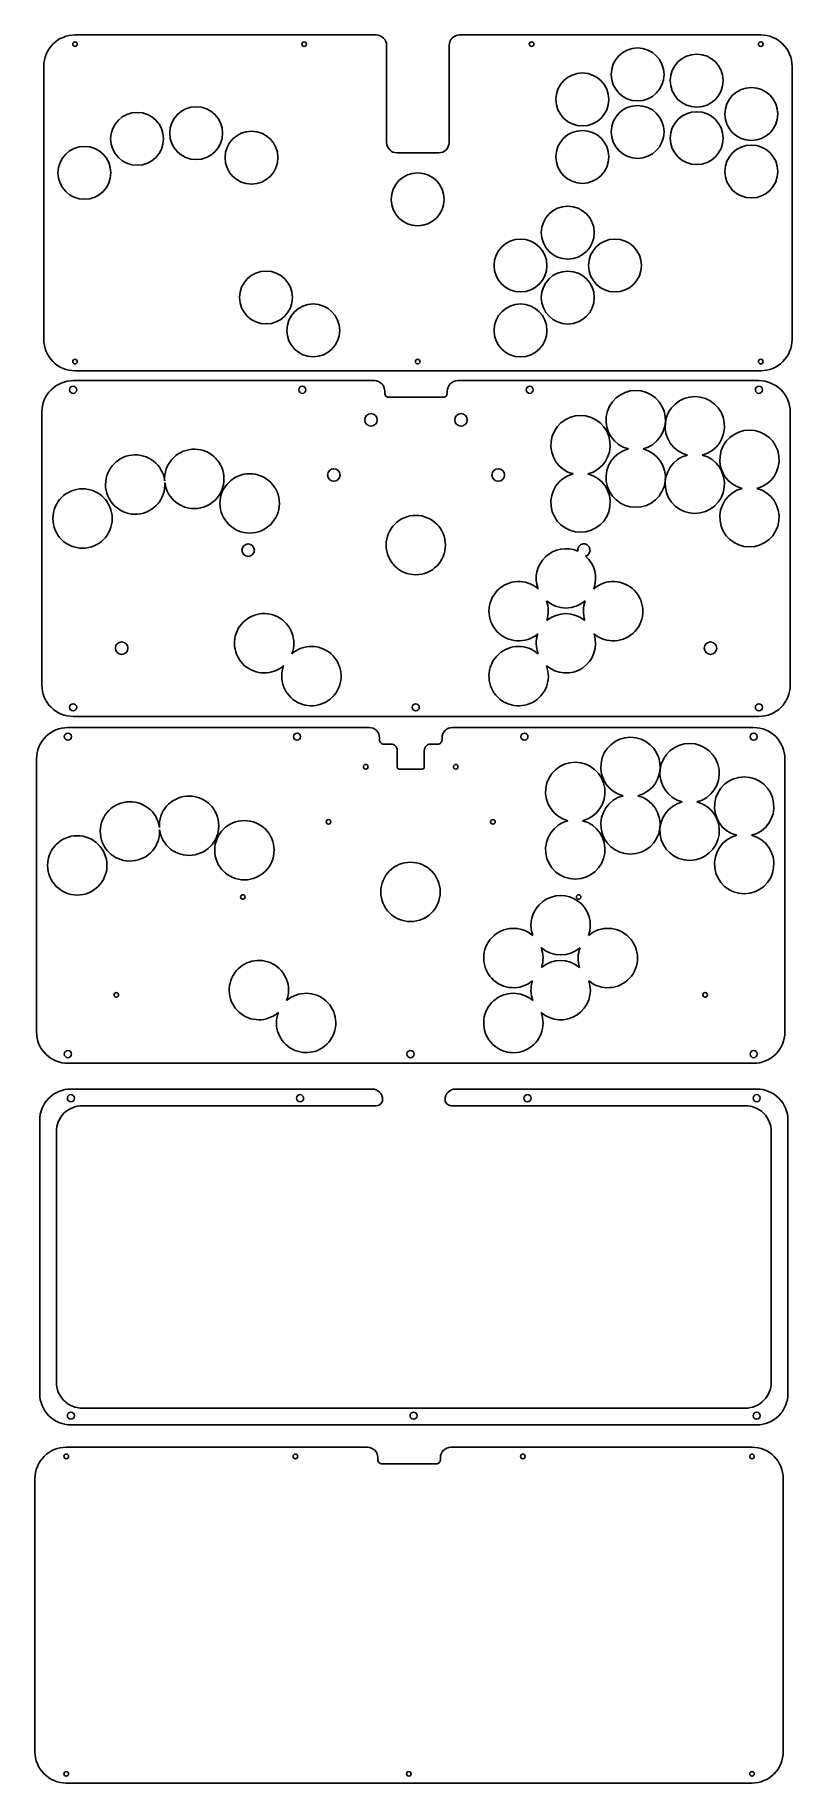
# Model space of a CAD drawing. Header units: inches. Extents: x 41 to 404, y 27 to 867.
import ezdxf

# ---------------------------------------------------------------- set-up
doc = ezdxf.new("R2010")
doc.units = ezdxf.units.IN
doc.header["$MEASUREMENT"] = 0

msp = doc.modelspace()

# ---------------------------------------------------------------- linework, layer by layer
for p, q in [((209.56, 814.92), (209.56, 861.52)), ((239.56, 814.92), (239.56, 861.52)), ((214.56, 809.92), (234.56, 809.92)), ((215.64, 514.03), (226.64, 514.03))]:
    msp.add_line(p, q)
for points in [[(239.56, 861.52, -0.414214), (244.56, 866.52), (389.13, 866.52, -0.414214), (404.13, 851.52), (404.13, 720.3, -0.414214), (389.13, 705.3), (60, 705.3, -0.414214), (45, 720.3), (45, 851.52, -0.414214), (60, 866.52), (204.56, 866.52, -0.414214), (209.56, 861.52)], [(227.64, 515.03), (227.64, 523.01, -0.414214), (230.64, 526.01), (234.14, 526.01, 0.414214), (236.14, 528.01), (236.14, 529.01, -0.414214), (241.14, 534.01), (385.7, 534.01, -0.414214), (400.7, 519.01), (400.7, 387.79, -0.414214), (385.7, 372.79), (56.57, 372.79, -0.414214), (41.57, 387.79), (41.57, 519.01, -0.414214), (56.57, 534.01), (201.14, 534.01, -0.414214), (206.14, 529.01), (206.14, 528.01, 0.414214), (208.14, 526.01), (211.64, 526.01, -0.414214), (214.64, 523.01), (214.64, 515.03)], [(237.6, 355.44, -0.414214), (242.6, 360.44), (387.17, 360.44, -0.414214), (402.17, 345.44), (402.17, 214.22, -0.414214), (387.17, 199.22), (58.04, 199.22, -0.414214), (43.04, 214.22), (43.04, 345.44, -0.414214), (58.04, 360.44), (202.6, 360.44, -0.414214), (207.6, 355.44)], [(237.6, 355.44, 0.414214), (240.6, 352.44), (381.67, 352.44, -0.414214), (394.17, 339.94), (394.17, 219.72, -0.414214), (381.67, 207.22), (63.54, 207.22, -0.414214), (51.04, 219.72), (51.04, 339.94, -0.414214), (63.54, 352.44), (204.6, 352.44, 0.414214), (207.6, 355.44)]]:
    msp.add_lwpolyline(points, format="xyb")
for points in [[(238.67, 694.54), (238.67, 695.54, -0.414214), (243.67, 700.54), (388.24, 700.54, -0.414214), (403.24, 685.54), (403.24, 554.32, -0.414214), (388.24, 539.32), (59.11, 539.32, -0.414214), (44.11, 554.32), (44.11, 685.54, -0.414214), (59.11, 700.54), (203.67, 700.54, -0.414214), (208.67, 695.54), (208.67, 694.54, 0.414214), (210.67, 692.54), (236.67, 692.54, 0.414214)], [(235.35, 182.45), (235.35, 183.45, -0.414214), (240.35, 188.45), (384.92, 188.45, -0.414214), (399.92, 173.45), (399.92, 42.23, -0.414214), (384.92, 27.23), (55.79, 27.23, -0.414214), (40.79, 42.23), (40.79, 173.45, -0.414214), (55.79, 188.45), (200.35, 188.45, -0.414214), (205.35, 183.45), (205.35, 182.45, 0.414214), (207.35, 180.45), (233.35, 180.45, 0.414214)]]:
    msp.add_lwpolyline(points, format="xyb", close=True)
for centre, radius in [((60, 862.12), 1.1), ((170, 862.12), 1.1), ((279.13, 862.12), 1.1), ((330.02, 847.57), 12.7), ((358.38, 844.59), 12.7), ((389.13, 862.12), 1.1), ((303.5, 835.57), 12.7), ((384.6, 828.56), 12.7), ((118.15, 819.37), 12.7), ((330.02, 819.96), 12.7), ((89.79, 816.64), 12.7), ((358.38, 816.98), 12.7), ((144.72, 807.61), 12.7), ((303.5, 807.96), 12.7), ((64.51, 800.34), 12.7), ((384.6, 800.95), 12.7), ((224.45, 787.59), 12.7), ((296.5, 771.6), 12.7), ((273.82, 755.83), 12.7), ((319.16, 755.83), 12.7), ((151.67, 740.45), 12.7), ((296.5, 740.42), 12.7), ((174.36, 724.68), 12.7), ((273.82, 724.65), 12.7), ((60, 709.69), 1.1), ((224.45, 709.69), 1.1), ((389.13, 709.69), 1.1), ((59.11, 696.15), 1.7), ((169.11, 696.15), 1.7), ((278.24, 696.15), 1.7), ((388.24, 696.15), 1.7), ((202.08, 681.7), 3), ((245.27, 681.7), 3), ((143.83, 641.63), 14.25), ((184.22, 655.23), 3), ((263.13, 655.23), 3), ((63.62, 634.36), 14.25), ((223.55, 621.61), 14.25), ((143.09, 619.18), 3), ((82.37, 572.14), 3), ((364.97, 572.14), 3), ((59.11, 543.71), 1.7), ((223.55, 543.71), 1.7), ((388.24, 543.71), 1.7), ((56.57, 529.62), 1.7), ((166.57, 529.62), 1.7), ((275.7, 529.62), 1.7), ((385.7, 529.62), 1.7), ((199.54, 515.17), 1.1), ((242.73, 515.17), 1.1), ((141.29, 475.1), 14.25), ((181.68, 488.7), 1.1), ((260.59, 488.7), 1.1), ((61.08, 467.83), 14.25), ((221.02, 455.08), 14.25), ((140.56, 452.65), 1.1), ((301.72, 452.65), 1.1), ((79.84, 405.61), 1.1), ((362.44, 405.61), 1.1), ((56.57, 377.18), 1.7), ((221.02, 377.18), 1.7), ((385.7, 377.18), 1.7), ((58.04, 356.04), 1.7), ((168.04, 356.04), 1.7), ((277.17, 356.04), 1.7), ((387.17, 356.04), 1.7), ((58.04, 203.61), 1.7), ((222.49, 203.61), 1.7), ((387.17, 203.61), 1.7), ((55.79, 184.06), 1.1), ((165.79, 184.06), 1.1), ((274.92, 184.06), 1.1), ((384.92, 184.06), 1.1), ((55.79, 31.63), 1.1), ((220.24, 31.63), 1.1), ((384.92, 31.63), 1.1)]:
    msp.add_circle(centre, radius)
for centre, radius, start, end in [((214.56, 814.92), 5, 180, 270), ((234.56, 814.92), 5, 270, 0), ((329.13, 681.59), 14.25, 284.35645, 255.64355), ((357.48, 678.62), 14.25, 284.35645, 255.64355), ((302.61, 669.59), 14.25, 284.36455, 255.63545), ((383.71, 662.58), 14.25, 284.35645, 255.64355), ((88.9, 650.67), 14.25, 7.23972, 3.74277), ((117.25, 653.39), 14.25, 187.23972, 183.74277), ((329.13, 653.98), 14.25, 104.35645, 75.64355), ((357.48, 651.01), 14.25, 104.35645, 75.64355), ((302.61, 641.99), 14.25, 104.36455, 75.63545), ((383.71, 634.97), 14.25, 104.35645, 75.64355), ((304.25, 619.18), 3, 285.69812, 189.26958), ((295.61, 605.63), 14.25, 66.51534, 200.60667), ((295.61, 605.63), 14.25, 339.55828, 48.45236), ((272.92, 589.86), 14.25, 49.00056, 310.04433), ((318.27, 589.86), 14.25, 230.17351, 130.76341), ((150.78, 574.47), 14.25, 339.39416, 311.00438), ((272.92, 589.86), 14.25, 341.56627, 20.60667), ((295.61, 605.63), 14.25, 229.00056, 310.76341), ((295.61, 574.44), 14.25, 50.17351, 130.04433), ((318.27, 589.86), 14.25, 159.55828, 198.28639), ((173.46, 558.7), 14.25, 159.39416, 131.00438), ((272.92, 558.67), 14.25, 49.00056, 20.60667), ((295.61, 574.44), 14.25, 161.56627, 200.60667), ((295.61, 574.44), 14.25, 229.00056, 18.28639), ((326.59, 515.06), 14.25, 284.35645, 255.64355), ((354.95, 512.09), 14.25, 284.35645, 255.64355), ((215.64, 515.03), 1, 180, 270), ((226.64, 515.03), 1, 270, 0), ((300.08, 503.07), 14.25, 284.36455, 255.63545), ((381.17, 496.05), 14.25, 284.35645, 255.64355), ((86.36, 484.14), 14.25, 7.23972, 3.74277), ((114.72, 486.86), 14.25, 187.23972, 183.74277), ((326.59, 487.45), 14.25, 104.35645, 75.64355), ((354.95, 484.48), 14.25, 104.35645, 75.64355), ((300.08, 475.46), 14.25, 104.36455, 75.63545), ((381.17, 468.44), 14.25, 104.35645, 75.64355), ((293.08, 439.1), 14.25, 339.55828, 200.60667), ((270.39, 423.33), 14.25, 49.00056, 310.04433), ((315.73, 423.33), 14.25, 230.17351, 130.76341), ((270.39, 423.33), 14.25, 341.56627, 20.60667), ((293.08, 439.1), 14.25, 229.00056, 310.76341), ((315.73, 423.33), 14.25, 159.55828, 198.28639), ((148.24, 407.94), 14.25, 339.39416, 311.00438), ((293.08, 407.91), 14.25, 50.17351, 130.04433), ((293.08, 407.91), 14.25, 161.56627, 200.60667), ((293.08, 407.91), 14.25, 229.00056, 18.28639), ((170.93, 392.17), 14.25, 159.39416, 131.00438), ((270.39, 392.14), 14.25, 49.00056, 20.60667)]:
    msp.add_arc(centre, radius, start, end)

doc.saveas('drawing.dxf')
